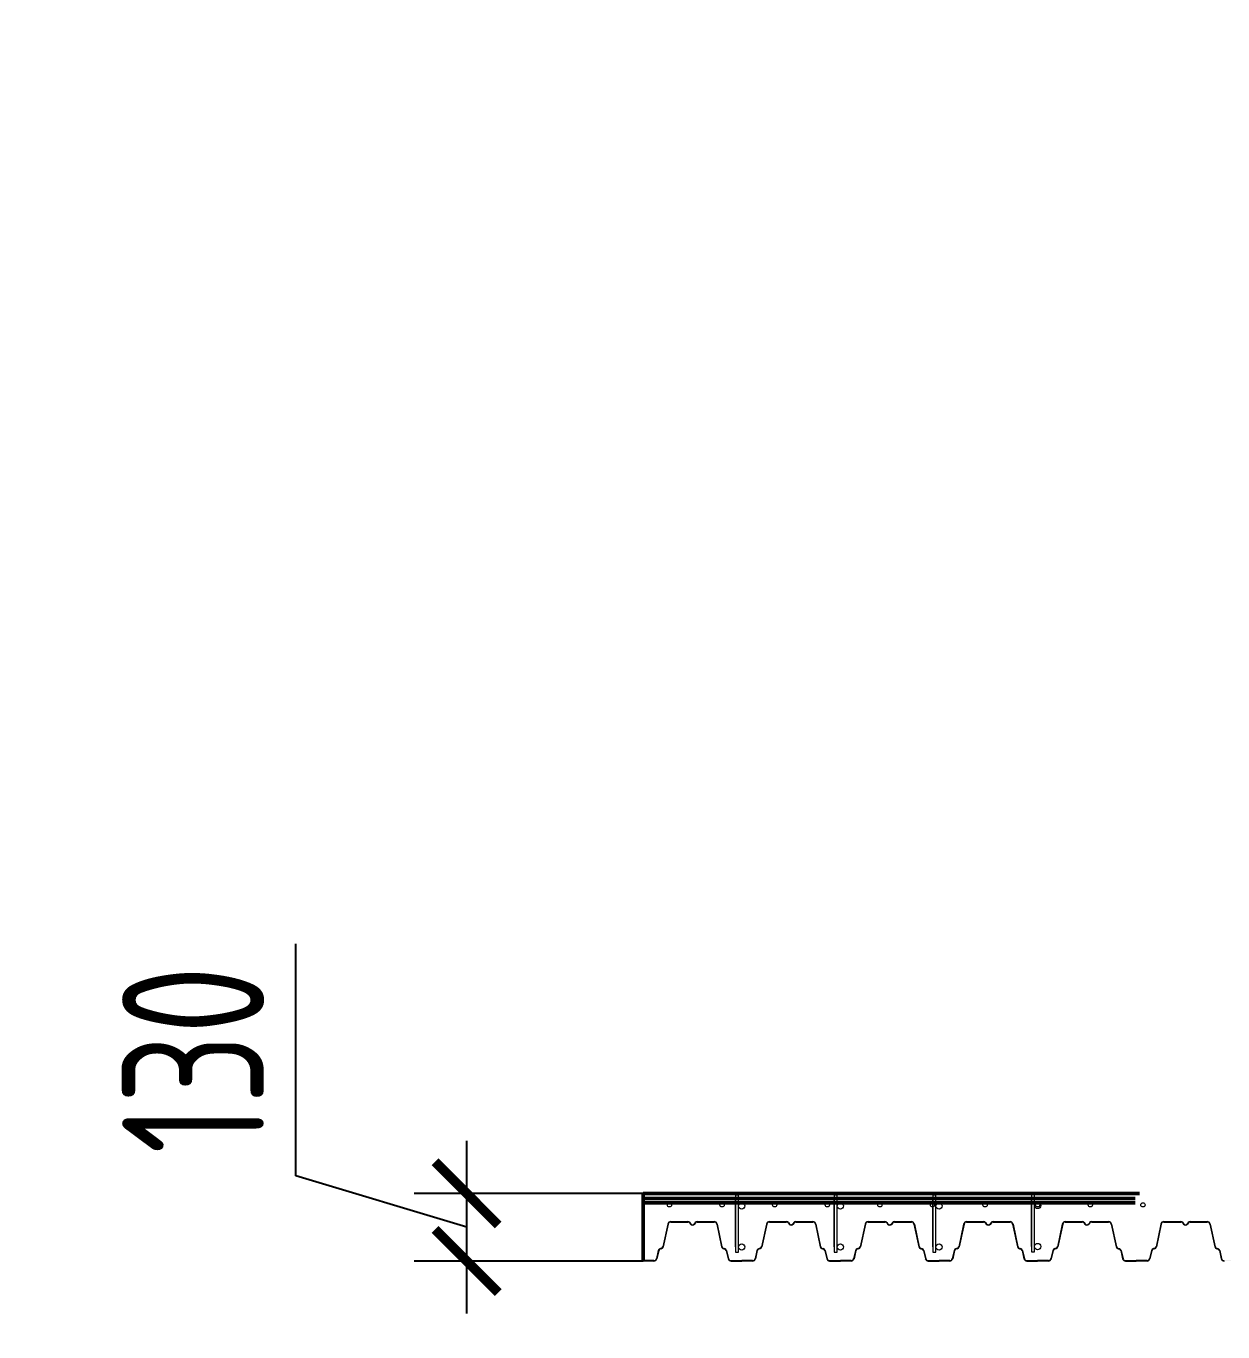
# Model space of a CAD drawing. Header units: millimetres. Extents: x -8417289 to 9420486, y 0 to 208205.
# Drawn here: x -227944 to -225669, y 104800 to 107282 of the extents above; entities that cross this region are included whole.
import ezdxf
from ezdxf import colors
from ezdxf.entities.mleader import LeaderData, LeaderLine
from ezdxf.math import Vec2, Vec3

# ---------------------------------------------------------------- set-up
doc = ezdxf.new("R2010")
doc.units = ezdxf.units.MM
doc.header["$MEASUREMENT"] = 0
doc.layers.get('0').update_dxf_attribs({"color": 250, "lineweight": 9})
doc.layers.add('_АР ТЕКСТ', color=250, linetype='Continuous', lineweight=25)
doc.layers.add('АР_Отметки', color=250, linetype='Continuous', lineweight=15)
doc.layers.add('Козырек', color=7, linetype='Continuous')
doc.styles.add('ISOCPEUR', font='isocpeur.TTF', dxfattribs={"width": 0.7})
doc.dimstyles.new('R_100', dxfattribs={"dimtxt": 270, "dimasz": 120, "dimexe": 100, "dimexo": 0, "dimgap": 60, "dimtad": 1, "dimdec": 0, "dimrnd": 5, "dimzin": 0, "dimdsep": 46, "dimtxsty": 'ISOCPEUR', "dimblk": 'ARCHTICK', "dimcen": 0, "dimdle": 100, "dimclrd": 256, "dimclre": 256, "dimclrt": 256, "dimadec": 0, "dimazin": 0, "dimtfac": 2, "dimtdec": 0, "dimtofl": 0, "dimtmove": 1, "dimatfit": 3, "dimfxl": 1, "dimtvp": 3, "dimtolj": 1, "dimtzin": 0, "dimarcsym": 0})

# ---------------------------------------------------------------- blocks, each defined once
blk = doc.blocks.new('_DotSmall')
at = {"color": 0, "linetype": 'ByBlock', "const_width": 0.5}
blk.add_lwpolyline([(-0.0625, 0, 1), (0.0625, 0, 1)], format="xyb", close=True, dxfattribs=at)
blk = doc.blocks.new('*U3330')
h = blk.add_hatch(color=256)
h.paths.add_polyline_path([(158.7, 20.1), (157.9, 19.8), (159.7, 12.2), (160.5, 12.4)])
h.paths.add_polyline_path([(158.7, 20.1), (158.7, 20.2), (157.9, 20), (157.9, 19.8)])
h.paths.add_polyline_path([(160.5, 12.4), (159.7, 12.2), (161.5, 4.4), (162.3, 4.6)])
h.paths.add_polyline_path([(162.3, 4.6), (161.5, 4.4, 0.343872), (167.1, 0), (167.1, 0.8, -0.343461)])
h.paths.add_polyline_path([(187.5, 0.8), (167.1, 0.8), (167.1, 0), (187.5, 0)])
h.paths.add_polyline_path([(38.4, 26.9), (37.6, 27.1, -0.318844), (34.2, 24), (33, 23.9, 0.318609), (28.8, 20.2), (29.6, 20, -0.318595), (33.1, 23.1), (34.3, 23.2, 0.318878)])
h.paths.add_polyline_path([(29.6, 20, -0.000514), (29.6, 20), (28.8, 20.2), (25.2, 4.6), (26, 4.4, 0.000368), (26, 4.4)])
h.paths.add_polyline_path([(26, 4.4), (25.2, 4.6, -0.343461), (20.4, 0.8), (20.4, 0, 0.343461)])
h.paths.add_polyline_path([(20.4, 0.8), (0, 0.8), (0, 0), (20.4, 0)])
h.paths.add_polyline_path([(90.5, 70.4), (88.6, 73, 0.239303), (84.7, 75), (84.7, 74.2, -0.239303), (88, 72.6), (89.9, 70, 0.239303), (93.7, 68, 0.239303), (97.6, 70), (99.5, 72.6, -0.239303), (102.7, 74.2), (102.7, 75, 0.239303), (98.9, 73), (97, 70.4, -0.239303), (93.7, 68.8, -0.239303)])
h.paths.add_polyline_path([(135, 75), (102.7, 75), (102.7, 74.2), (135, 74.2, -0.354586), (139.9, 70.2), (149.1, 26.9), (149.9, 27.1), (140.7, 70.4, 0.354586)])
h.paths.add_polyline_path([(154.5, 23.9), (153.3, 24, -0.318844), (149.9, 27.1), (149.1, 26.9, 0.318878), (153.2, 23.2), (154.4, 23.1, -0.318595), (157.9, 20), (158.7, 20.2, 0.318609)])
h.paths.add_polyline_path([(47.6, 70.2, -0.354586), (52.5, 74.2), (84.7, 74.2), (84.7, 75), (52.5, 75, 0.354586), (46.8, 70.4), (37.6, 27.1), (38.4, 26.9)])
h = blk.add_hatch(color=256)
h.paths.add_polyline_path([(346.2, 20.1), (345.4, 19.8), (347.2, 12.2), (348, 12.4)])
h.paths.add_polyline_path([(346.2, 20.1), (346.2, 20.2), (345.4, 20), (345.4, 19.8)])
h.paths.add_polyline_path([(348, 12.4), (347.2, 12.2), (349, 4.4), (349.8, 4.6)])
h.paths.add_polyline_path([(349.8, 4.6), (349, 4.4, 0.343872), (354.6, 0), (354.6, 0.8, -0.343461)])
h.paths.add_polyline_path([(375, 0.8), (354.6, 0.8), (354.6, 0), (375, 0)])
h.paths.add_polyline_path([(225.9, 26.9), (225.1, 27.1, -0.318844), (221.7, 24), (220.5, 23.9, 0.318609), (216.3, 20.2), (217.1, 20, -0.318595), (220.6, 23.1), (221.8, 23.2, 0.318878)])
h.paths.add_polyline_path([(217.1, 20, -0.000514), (217.1, 20), (216.3, 20.2), (212.7, 4.6), (213.5, 4.4, 0.000368), (213.5, 4.4)])
h.paths.add_polyline_path([(213.5, 4.4), (212.7, 4.6, -0.343461), (207.9, 0.8), (207.9, 0, 0.343461)])
h.paths.add_polyline_path([(207.9, 0.8), (187.5, 0.8), (187.5, 0), (207.9, 0)])
h.paths.add_polyline_path([(278, 70.4), (276.1, 73, 0.239303), (272.2, 75), (272.2, 74.2, -0.239303), (275.5, 72.6), (277.4, 70, 0.239303), (281.2, 68, 0.239303), (285.1, 70), (287, 72.6, -0.239303), (290.2, 74.2), (290.2, 75, 0.239303), (286.4, 73), (284.5, 70.4, -0.239303), (281.2, 68.8, -0.239303)])
h.paths.add_polyline_path([(322.5, 75), (290.2, 75), (290.2, 74.2), (322.5, 74.2, -0.354586), (327.4, 70.2), (336.6, 26.9), (337.4, 27.1), (328.2, 70.4, 0.354586)])
h.paths.add_polyline_path([(342, 23.9), (340.8, 24, -0.318844), (337.4, 27.1), (336.6, 26.9, 0.318878), (340.7, 23.2), (341.9, 23.1, -0.318595), (345.4, 20), (346.2, 20.2, 0.318609)])
h.paths.add_polyline_path([(235.1, 70.2, -0.354586), (240, 74.2), (272.2, 74.2), (272.2, 75), (240, 75, 0.354586), (234.3, 70.4), (225.1, 27.1), (225.9, 26.9)])
h = blk.add_hatch(color=256)
h.paths.add_polyline_path([(533.7, 20.1), (532.9, 19.8), (534.7, 12.2), (535.5, 12.4)])
h.paths.add_polyline_path([(533.7, 20.1), (533.7, 20.2), (532.9, 20), (532.9, 19.8)])
h.paths.add_polyline_path([(535.5, 12.4), (534.7, 12.2), (536.5, 4.4), (537.3, 4.6)])
h.paths.add_polyline_path([(537.3, 4.6), (536.5, 4.4, 0.343872), (542.1, 0), (542.1, 0.8, -0.343461)])
h.paths.add_polyline_path([(562.5, 0.8), (542.1, 0.8), (542.1, 0), (562.5, 0)])
h.paths.add_polyline_path([(413.4, 26.9), (412.6, 27.1, -0.318844), (409.2, 24), (408, 23.9, 0.318609), (403.8, 20.2), (404.6, 20, -0.318595), (408.1, 23.1), (409.3, 23.2, 0.318878)])
h.paths.add_polyline_path([(404.6, 20, -0.000514), (404.6, 20), (403.8, 20.2), (400.2, 4.6), (401, 4.4, 0.000368), (401, 4.4)])
h.paths.add_polyline_path([(401, 4.4), (400.2, 4.6, -0.343461), (395.4, 0.8), (395.4, 0, 0.343461)])
h.paths.add_polyline_path([(395.4, 0.8), (375, 0.8), (375, 0), (395.4, 0)])
h.paths.add_polyline_path([(465.5, 70.4), (463.6, 73, 0.239303), (459.7, 75), (459.7, 74.2, -0.239303), (463, 72.6), (464.9, 70, 0.239303), (468.7, 68, 0.239303), (472.6, 70), (474.5, 72.6, -0.239303), (477.7, 74.2), (477.7, 75, 0.239303), (473.9, 73), (472, 70.4, -0.239303), (468.7, 68.8, -0.239303)])
h.paths.add_polyline_path([(510, 75), (477.7, 75), (477.7, 74.2), (510, 74.2, -0.354586), (514.9, 70.2), (524.1, 26.9), (524.9, 27.1), (515.7, 70.4, 0.354586)])
h.paths.add_polyline_path([(529.5, 23.9), (528.3, 24, -0.318844), (524.9, 27.1), (524.1, 26.9, 0.318878), (528.2, 23.2), (529.4, 23.1, -0.318595), (532.9, 20), (533.7, 20.2, 0.318609)])
h.paths.add_polyline_path([(422.6, 70.2, -0.354586), (427.5, 74.2), (459.7, 74.2), (459.7, 75), (427.5, 75, 0.354586), (421.8, 70.4), (412.6, 27.1), (413.4, 26.9)])
h = blk.add_hatch(color=256)
h.paths.add_polyline_path([(721.2, 20.1), (720.4, 19.8), (722.2, 12.2), (723, 12.4)])
h.paths.add_polyline_path([(721.2, 20.1), (721.2, 20.2), (720.4, 20), (720.4, 19.8)])
h.paths.add_polyline_path([(723, 12.4), (722.2, 12.2), (724, 4.4), (724.8, 4.6)])
h.paths.add_polyline_path([(724.8, 4.6), (724, 4.4, 0.343872), (729.6, 0), (729.6, 0.8, -0.343461)])
h.paths.add_polyline_path([(750, 0.8), (729.6, 0.8), (729.6, 0), (750, 0)])
h.paths.add_polyline_path([(600.9, 26.9), (600.1, 27.1, -0.318844), (596.7, 24), (595.5, 23.9, 0.318609), (591.3, 20.2), (592.1, 20, -0.318595), (595.6, 23.1), (596.8, 23.2, 0.318878)])
h.paths.add_polyline_path([(592.1, 20, -0.000514), (592.1, 20), (591.3, 20.2), (587.7, 4.6), (588.5, 4.4, 0.000368), (588.5, 4.4)])
h.paths.add_polyline_path([(588.5, 4.4), (587.7, 4.6, -0.343461), (582.9, 0.8), (582.9, 0, 0.343461)])
h.paths.add_polyline_path([(582.9, 0.8), (562.5, 0.8), (562.5, 0), (582.9, 0)])
h.paths.add_polyline_path([(653, 70.4), (651.1, 73, 0.239303), (647.2, 75), (647.2, 74.2, -0.239303), (650.5, 72.6), (652.4, 70, 0.239303), (656.2, 68, 0.239303), (660.1, 70), (662, 72.6, -0.239303), (665.2, 74.2), (665.2, 75, 0.239303), (661.4, 73), (659.5, 70.4, -0.239303), (656.2, 68.8, -0.239303)])
h.paths.add_polyline_path([(697.5, 75), (665.2, 75), (665.2, 74.2), (697.5, 74.2, -0.354586), (702.4, 70.2), (711.6, 26.9), (712.4, 27.1), (703.2, 70.4, 0.354586)])
h.paths.add_polyline_path([(717, 23.9), (715.8, 24, -0.318844), (712.4, 27.1), (711.6, 26.9, 0.318878), (715.7, 23.2), (716.9, 23.1, -0.318595), (720.4, 20), (721.2, 20.2, 0.318609)])
h.paths.add_polyline_path([(610.1, 70.2, -0.354586), (615, 74.2), (647.2, 74.2), (647.2, 75), (615, 75, 0.354586), (609.3, 70.4), (600.1, 27.1), (600.9, 26.9)])
h = blk.add_hatch(color=256)
h.paths.add_polyline_path([(908.7, 20.1), (907.9, 19.8), (909.7, 12.2), (910.5, 12.4)])
h.paths.add_polyline_path([(908.7, 20.1), (908.7, 20.2), (907.9, 20), (907.9, 19.8)])
h.paths.add_polyline_path([(910.5, 12.4), (909.7, 12.2), (911.5, 4.4), (912.3, 4.6)])
h.paths.add_polyline_path([(912.3, 4.6), (911.5, 4.4, 0.343872), (917.1, 0), (917.1, 0.8, -0.343461)])
h.paths.add_polyline_path([(937.5, 0.8), (917.1, 0.8), (917.1, 0), (937.5, 0)])
h.paths.add_polyline_path([(788.4, 26.9), (787.6, 27.1, -0.318844), (784.2, 24), (783, 23.9, 0.318609), (778.8, 20.2), (779.6, 20, -0.318595), (783.1, 23.1), (784.3, 23.2, 0.318878)])
h.paths.add_polyline_path([(779.6, 20, -0.000514), (779.6, 20), (778.8, 20.2), (775.2, 4.6), (776, 4.4, 0.000368), (776, 4.4)])
h.paths.add_polyline_path([(776, 4.4), (775.2, 4.6, -0.343461), (770.4, 0.8), (770.4, 0, 0.343461)])
h.paths.add_polyline_path([(770.4, 0.8), (750, 0.8), (750, 0), (770.4, 0)])
h.paths.add_polyline_path([(840.5, 70.4), (838.6, 73, 0.239303), (834.7, 75), (834.7, 74.2, -0.239303), (838, 72.6), (839.9, 70, 0.239303), (843.7, 68, 0.239303), (847.6, 70), (849.5, 72.6, -0.239303), (852.7, 74.2), (852.7, 75, 0.239303), (848.9, 73), (847, 70.4, -0.239303), (843.7, 68.8, -0.239303)])
h.paths.add_polyline_path([(885, 75), (852.7, 75), (852.7, 74.2), (885, 74.2, -0.354586), (889.9, 70.2), (899.1, 26.9), (899.9, 27.1), (890.7, 70.4, 0.354586)])
h.paths.add_polyline_path([(904.5, 23.9), (903.3, 24, -0.318844), (899.9, 27.1), (899.1, 26.9, 0.318878), (903.2, 23.2), (904.4, 23.1, -0.318595), (907.9, 20), (908.7, 20.2, 0.318609)])
h.paths.add_polyline_path([(797.6, 70.2, -0.354586), (802.5, 74.2), (834.7, 74.2), (834.7, 75), (802.5, 75, 0.354586), (796.8, 70.4), (787.6, 27.1), (788.4, 26.9)])
h = blk.add_hatch(color=256)
h.paths.add_polyline_path([(1096.2, 20.1), (1095.4, 19.8), (1097.2, 12.2), (1098, 12.4)])
h.paths.add_polyline_path([(1096.2, 20.1), (1096.2, 20.2), (1095.4, 20), (1095.4, 19.8)])
h.paths.add_polyline_path([(1098, 12.4), (1097.2, 12.2), (1099, 4.4), (1099.8, 4.6)])
h.paths.add_polyline_path([(1099.8, 4.6), (1099, 4.4, 0.343872), (1104.6, 0), (1104.6, 0.8, -0.343461)])
h.paths.add_polyline_path([(1125, 0.8), (1104.6, 0.8), (1104.6, 0), (1125, 0)])
h.paths.add_polyline_path([(975.9, 26.9), (975.1, 27.1, -0.318844), (971.7, 24), (970.5, 23.9, 0.318609), (966.3, 20.2), (967.1, 20, -0.318595), (970.6, 23.1), (971.8, 23.2, 0.318878)])
h.paths.add_polyline_path([(967.1, 20, -0.000514), (967.1, 20), (966.3, 20.2), (962.7, 4.6), (963.5, 4.4, 0.000368), (963.5, 4.4)])
h.paths.add_polyline_path([(963.5, 4.4), (962.7, 4.6, -0.343461), (957.9, 0.8), (957.9, 0, 0.343461)])
h.paths.add_polyline_path([(957.9, 0.8), (937.5, 0.8), (937.5, 0), (957.9, 0)])
h.paths.add_polyline_path([(1028, 70.4), (1026.1, 73, 0.239303), (1022.2, 75), (1022.2, 74.2, -0.239303), (1025.5, 72.6), (1027.4, 70, 0.239303), (1031.2, 68, 0.239303), (1035.1, 70), (1037, 72.6, -0.239303), (1040.2, 74.2), (1040.2, 75, 0.239303), (1036.4, 73), (1034.5, 70.4, -0.239303), (1031.2, 68.8, -0.239303)])
h.paths.add_polyline_path([(1072.5, 75), (1040.2, 75), (1040.2, 74.2), (1072.5, 74.2, -0.354586), (1077.4, 70.2), (1086.6, 26.9), (1087.4, 27.1), (1078.2, 70.4, 0.354586)])
h.paths.add_polyline_path([(1092, 23.9), (1090.8, 24, -0.318844), (1087.4, 27.1), (1086.6, 26.9, 0.318878), (1090.7, 23.2), (1091.9, 23.1, -0.318595), (1095.4, 20), (1096.2, 20.2, 0.318609)])
h.paths.add_polyline_path([(985.1, 70.2, -0.354586), (990, 74.2), (1022.2, 74.2), (1022.2, 75), (990, 75, 0.354586), (984.3, 70.4), (975.1, 27.1), (975.9, 26.9)])
for p, q in [((52.5, 75), (84.7, 75)), ((84.7, 75), (84.7, 74.2)), ((102.7, 75), (135, 75)), ((102.7, 75), (102.7, 74.2)), ((240, 75), (272.2, 75)), ((272.2, 75), (272.2, 74.2)), ((290.2, 75), (322.5, 75)), ((290.2, 75), (290.2, 74.2)), ((427.5, 75), (459.7, 75)), ((459.7, 75), (459.7, 74.2)), ((477.7, 75), (510, 75)), ((477.7, 75), (477.7, 74.2)), ((615, 75), (647.2, 75)), ((647.2, 75), (647.2, 74.2)), ((665.2, 75), (697.5, 75)), ((665.2, 75), (665.2, 74.2)), ((802.5, 75), (834.7, 75)), ((834.7, 75), (834.7, 74.2)), ((852.7, 75), (885, 75)), ((852.7, 75), (852.7, 74.2)), ((990, 75), (1022.2, 75)), ((1022.2, 75), (1022.2, 74.2)), ((1040.2, 75), (1072.5, 75)), ((1040.2, 75), (1040.2, 74.2)), ((46.8, 70.4), (37.6, 27.1)), ((47.6, 70.2), (38.4, 26.9)), ((52.5, 74.2), (84.7, 74.2)), ((88, 72.6), (89.9, 70)), ((88.6, 73), (90.5, 70.4)), ((98.9, 73), (97, 70.4)), ((99.5, 72.6), (97.6, 70)), ((102.7, 74.2), (135, 74.2)), ((139.9, 70.2), (149.1, 26.9)), ((140.7, 70.4), (149.9, 27.1)), ((234.3, 70.4), (225.1, 27.1)), ((235.1, 70.2), (225.9, 26.9)), ((240, 74.2), (272.2, 74.2)), ((275.5, 72.6), (277.4, 70)), ((276.1, 73), (278, 70.4)), ((286.4, 73), (284.5, 70.4)), ((287, 72.6), (285.1, 70)), ((290.2, 74.2), (322.5, 74.2)), ((327.4, 70.2), (336.6, 26.9)), ((328.2, 70.4), (337.4, 27.1)), ((421.8, 70.4), (412.6, 27.1)), ((422.6, 70.2), (413.4, 26.9)), ((427.5, 74.2), (459.7, 74.2)), ((463, 72.6), (464.9, 70)), ((463.6, 73), (465.5, 70.4)), ((473.9, 73), (472, 70.4)), ((474.5, 72.6), (472.6, 70)), ((477.7, 74.2), (510, 74.2)), ((514.9, 70.2), (524.1, 26.9)), ((515.7, 70.4), (524.9, 27.1)), ((609.3, 70.4), (600.1, 27.1)), ((610.1, 70.2), (600.9, 26.9)), ((615, 74.2), (647.2, 74.2)), ((650.5, 72.6), (652.4, 70)), ((651.1, 73), (653, 70.4)), ((661.4, 73), (659.5, 70.4)), ((662, 72.6), (660.1, 70)), ((665.2, 74.2), (697.5, 74.2)), ((702.4, 70.2), (711.6, 26.9)), ((703.2, 70.4), (712.4, 27.1)), ((796.8, 70.4), (787.6, 27.1)), ((797.6, 70.2), (788.4, 26.9)), ((802.5, 74.2), (834.7, 74.2)), ((838, 72.6), (839.9, 70)), ((838.6, 73), (840.5, 70.4)), ((848.9, 73), (847, 70.4)), ((849.5, 72.6), (847.6, 70)), ((852.7, 74.2), (885, 74.2)), ((889.9, 70.2), (899.1, 26.9)), ((890.7, 70.4), (899.9, 27.1)), ((984.3, 70.4), (975.1, 27.1)), ((985.1, 70.2), (975.9, 26.9)), ((990, 74.2), (1022.2, 74.2)), ((1025.5, 72.6), (1027.4, 70)), ((1026.1, 73), (1028, 70.4)), ((1036.4, 73), (1034.5, 70.4)), ((1037, 72.6), (1035.1, 70)), ((1040.2, 74.2), (1072.5, 74.2)), ((1077.4, 70.2), (1086.6, 26.9)), ((1078.2, 70.4), (1087.4, 27.1)), ((38.4, 26.9), (37.6, 27.1)), ((149.1, 26.9), (149.9, 27.1)), ((225.9, 26.9), (225.1, 27.1)), ((336.6, 26.9), (337.4, 27.1)), ((413.4, 26.9), (412.6, 27.1)), ((524.1, 26.9), (524.9, 27.1)), ((600.9, 26.9), (600.1, 27.1)), ((711.6, 26.9), (712.4, 27.1)), ((788.4, 26.9), (787.6, 27.1)), ((899.1, 26.9), (899.9, 27.1)), ((975.9, 26.9), (975.1, 27.1)), ((1086.6, 26.9), (1087.4, 27.1)), ((0, 0.8), (0, 0)), ((20.4, 0.8), (0, 0.8)), ((20.4, 0), (0, 0)), ((20.4, 0), (20.4, 0.8)), ((28.8, 20.2), (25.2, 4.6)), ((25.2, 4.6), (26, 4.4)), ((29.6, 20), (26, 4.4)), ((29.6, 20), (28.8, 20.2)), ((34.2, 24), (33, 23.9)), ((34.3, 23.2), (33.1, 23.1)), ((153.2, 23.2), (154.4, 23.1)), ((153.3, 24), (154.5, 23.9)), ((157.9, 20), (158.7, 20.2)), ((157.9, 20), (161.5, 4.4)), ((158.7, 20.2), (162.3, 4.6)), ((161.5, 4.4), (162.3, 4.6)), ((167.1, 0.8), (187.5, 0.8)), ((167.1, 0), (167.1, 0.8)), ((167.1, 0), (187.5, 0)), ((187.5, 0.8), (187.5, 0)), ((187.5, 0.8), (187.5, 0)), ((207.9, 0.8), (187.5, 0.8)), ((207.9, 0), (187.5, 0)), ((207.9, 0), (207.9, 0.8)), ((216.3, 20.2), (212.7, 4.6)), ((212.7, 4.6), (213.5, 4.4)), ((217.1, 20), (213.5, 4.4)), ((217.1, 20), (216.3, 20.2)), ((221.7, 24), (220.5, 23.9)), ((221.8, 23.2), (220.6, 23.1)), ((340.7, 23.2), (341.9, 23.1)), ((340.8, 24), (342, 23.9)), ((345.4, 20), (346.2, 20.2)), ((345.4, 20), (349, 4.4)), ((346.2, 20.2), (349.8, 4.6)), ((349, 4.4), (349.8, 4.6)), ((354.6, 0.8), (375, 0.8)), ((354.6, 0), (354.6, 0.8)), ((354.6, 0), (375, 0)), ((375, 0.8), (375, 0)), ((375, 0.8), (375, 0)), ((395.4, 0.8), (375, 0.8)), ((395.4, 0), (375, 0)), ((395.4, 0), (395.4, 0.8)), ((403.8, 20.2), (400.2, 4.6)), ((400.2, 4.6), (401, 4.4)), ((404.6, 20), (401, 4.4)), ((404.6, 20), (403.8, 20.2)), ((409.2, 24), (408, 23.9)), ((409.3, 23.2), (408.1, 23.1)), ((528.2, 23.2), (529.4, 23.1)), ((528.3, 24), (529.5, 23.9)), ((532.9, 20), (533.7, 20.2)), ((532.9, 20), (536.5, 4.4)), ((533.7, 20.2), (537.3, 4.6)), ((536.5, 4.4), (537.3, 4.6)), ((542.1, 0.8), (562.5, 0.8)), ((542.1, 0), (542.1, 0.8)), ((542.1, 0), (562.5, 0)), ((562.5, 0.8), (562.5, 0)), ((562.5, 0.8), (562.5, 0)), ((582.9, 0.8), (562.5, 0.8)), ((582.9, 0), (562.5, 0)), ((582.9, 0), (582.9, 0.8)), ((591.3, 20.2), (587.7, 4.6)), ((587.7, 4.6), (588.5, 4.4)), ((592.1, 20), (588.5, 4.4)), ((592.1, 20), (591.3, 20.2)), ((596.7, 24), (595.5, 23.9)), ((596.8, 23.2), (595.6, 23.1)), ((715.7, 23.2), (716.9, 23.1)), ((715.8, 24), (717, 23.9)), ((720.4, 20), (721.2, 20.2)), ((720.4, 20), (724, 4.4)), ((721.2, 20.2), (724.8, 4.6)), ((724, 4.4), (724.8, 4.6)), ((729.6, 0.8), (750, 0.8)), ((729.6, 0), (729.6, 0.8)), ((729.6, 0), (750, 0)), ((750, 0.8), (750, 0)), ((750, 0.8), (750, 0)), ((770.4, 0.8), (750, 0.8)), ((770.4, 0), (750, 0)), ((770.4, 0), (770.4, 0.8)), ((778.8, 20.2), (775.2, 4.6)), ((775.2, 4.6), (776, 4.4)), ((779.6, 20), (776, 4.4)), ((779.6, 20), (778.8, 20.2)), ((784.2, 24), (783, 23.9)), ((784.3, 23.2), (783.1, 23.1)), ((903.2, 23.2), (904.4, 23.1)), ((903.3, 24), (904.5, 23.9)), ((907.9, 20), (908.7, 20.2)), ((907.9, 20), (911.5, 4.4)), ((908.7, 20.2), (912.3, 4.6)), ((911.5, 4.4), (912.3, 4.6)), ((917.1, 0.8), (937.5, 0.8)), ((917.1, 0), (917.1, 0.8)), ((917.1, 0), (937.5, 0)), ((937.5, 0.8), (937.5, 0)), ((937.5, 0.8), (937.5, 0)), ((957.9, 0.8), (937.5, 0.8)), ((957.9, 0), (937.5, 0)), ((957.9, 0), (957.9, 0.8)), ((966.3, 20.2), (962.7, 4.6)), ((962.7, 4.6), (963.5, 4.4)), ((967.1, 20), (963.5, 4.4)), ((967.1, 20), (966.3, 20.2)), ((971.7, 24), (970.5, 23.9)), ((971.8, 23.2), (970.6, 23.1)), ((1090.7, 23.2), (1091.9, 23.1)), ((1090.8, 24), (1092, 23.9)), ((1095.4, 20), (1096.2, 20.2)), ((1095.4, 20), (1099, 4.4)), ((1096.2, 20.2), (1099.8, 4.6)), ((1099, 4.4), (1099.8, 4.6))]:
    blk.add_line(p, q)
for centre, radius, start, end in [((52.5, 69.2), 5.8, 90, 168.0953), ((84.7, 70.2), 4.8, 36.1682, 90), ((102.7, 70.2), 4.8, 90, 143.8318), ((135, 69.2), 5.8, 11.9047, 90), ((240, 69.2), 5.8, 90, 168.0953), ((272.2, 70.2), 4.8, 36.1682, 90), ((290.2, 70.2), 4.8, 90, 143.8318), ((322.5, 69.2), 5.8, 11.9047, 90), ((427.5, 69.2), 5.8, 90, 168.0953), ((459.7, 70.2), 4.8, 36.1682, 90), ((477.7, 70.2), 4.8, 90, 143.8318), ((510, 69.2), 5.8, 11.9047, 90), ((615, 69.2), 5.8, 90, 168.0953), ((647.2, 70.2), 4.8, 36.1682, 90), ((665.2, 70.2), 4.8, 90, 143.8318), ((697.5, 69.2), 5.8, 11.9047, 90), ((802.5, 69.2), 5.8, 90, 168.0953), ((834.7, 70.2), 4.8, 36.1682, 90), ((852.7, 70.2), 4.8, 90, 143.8318), ((885, 69.2), 5.8, 11.9047, 90), ((990, 69.2), 5.8, 90, 168.0953), ((1022.2, 70.2), 4.8, 36.1682, 90), ((1040.2, 70.2), 4.8, 90, 143.8318), ((1072.5, 69.2), 5.8, 11.9047, 90), ((52.5, 69.2), 5, 90, 168.0953), ((84.7, 70.2), 4, 36.1682, 90), ((93.7, 72.8), 4.8, 216.1682, 270), ((93.7, 72.8), 4, 216.1682, 270), ((93.7, 72.8), 4, 270, 323.8318), ((93.7, 72.8), 4.8, 270, 323.8318), ((102.7, 70.2), 4, 90, 143.8318), ((135, 69.2), 5, 11.9047, 90), ((240, 69.2), 5, 90, 168.0953), ((272.2, 70.2), 4, 36.1682, 90), ((281.2, 72.8), 4.8, 216.1682, 270), ((281.2, 72.8), 4, 216.1682, 270), ((281.2, 72.8), 4, 270, 323.8318), ((281.2, 72.8), 4.8, 270, 323.8318), ((290.2, 70.2), 4, 90, 143.8318), ((322.5, 69.2), 5, 11.9047, 90), ((427.5, 69.2), 5, 90, 168.0953), ((459.7, 70.2), 4, 36.1682, 90), ((468.7, 72.8), 4.8, 216.1682, 270), ((468.7, 72.8), 4, 216.1682, 270), ((468.7, 72.8), 4, 270, 323.8318), ((468.7, 72.8), 4.8, 270, 323.8318), ((477.7, 70.2), 4, 90, 143.8318), ((510, 69.2), 5, 11.9047, 90), ((615, 69.2), 5, 90, 168.0953), ((647.2, 70.2), 4, 36.1682, 90), ((656.2, 72.8), 4.8, 216.1682, 270), ((656.2, 72.8), 4, 216.1682, 270), ((656.2, 72.8), 4, 270, 323.8318), ((656.2, 72.8), 4.8, 270, 323.8318), ((665.2, 70.2), 4, 90, 143.8318), ((697.5, 69.2), 5, 11.9047, 90), ((802.5, 69.2), 5, 90, 168.0953), ((834.7, 70.2), 4, 36.1682, 90), ((843.7, 72.8), 4.8, 216.1682, 270), ((843.7, 72.8), 4, 216.1682, 270), ((843.7, 72.8), 4, 270, 323.8318), ((843.7, 72.8), 4.8, 270, 323.8318), ((852.7, 70.2), 4, 90, 143.8318), ((885, 69.2), 5, 11.9047, 90), ((990, 69.2), 5, 90, 168.0953), ((1022.2, 70.2), 4, 36.1682, 90), ((1031.2, 72.8), 4.8, 216.1682, 270), ((1031.2, 72.8), 4, 216.1682, 270), ((1031.2, 72.8), 4, 270, 323.8318), ((1031.2, 72.8), 4.8, 270, 323.8318), ((1040.2, 70.2), 4, 90, 143.8318), ((1072.5, 69.2), 5, 11.9047, 90), ((33.7, 28), 4, 276.2626, 347.001), ((33.7, 28), 4.8, 276.2557, 347.001), ((153.8, 28), 4.8, 192.999, 263.7443), ((153.8, 28), 4, 192.999, 263.7374), ((221.2, 28), 4, 276.2626, 347.001), ((221.2, 28), 4.8, 276.2557, 347.001), ((341.3, 28), 4.8, 192.999, 263.7443), ((341.3, 28), 4, 192.999, 263.7374), ((408.7, 28), 4, 276.2626, 347.001), ((408.7, 28), 4.8, 276.2557, 347.001), ((528.8, 28), 4.8, 192.999, 263.7443), ((528.8, 28), 4, 192.999, 263.7374), ((596.2, 28), 4, 276.2626, 347.001), ((596.2, 28), 4.8, 276.2557, 347.001), ((716.3, 28), 4.8, 192.999, 263.7443), ((716.3, 28), 4, 192.999, 263.7374), ((783.7, 28), 4, 276.2626, 347.001), ((783.7, 28), 4.8, 276.2557, 347.001), ((903.8, 28), 4.8, 192.999, 263.7443), ((903.8, 28), 4, 192.999, 263.7374), ((971.2, 28), 4, 276.2626, 347.001), ((971.2, 28), 4.8, 276.2557, 347.001), ((1091.3, 28), 4.8, 192.999, 263.7443), ((1091.3, 28), 4, 192.999, 263.7374), ((20.4, 5.8), 5, 270, 345.8224), ((20.4, 5.8), 5.8, 270, 345.9067), ((33.5, 19.1), 4.8, 96.2626, 166.9519), ((33.5, 19.1), 4, 96.2557, 166.9421), ((154, 19.1), 4, 13.0579, 83.7443), ((154, 19.1), 4.8, 13.0481, 83.7374), ((167.1, 5.8), 5.8, 194.0933, 270), ((167.1, 5.8), 5, 194.1776, 270), ((207.9, 5.8), 5, 270, 345.8224), ((207.9, 5.8), 5.8, 270, 345.9067), ((221, 19.1), 4.8, 96.2626, 166.9519), ((221, 19.1), 4, 96.2557, 166.9421), ((341.5, 19.1), 4, 13.0579, 83.7443), ((341.5, 19.1), 4.8, 13.0481, 83.7374), ((354.6, 5.8), 5.8, 194.0933, 270), ((354.6, 5.8), 5, 194.1776, 270), ((395.4, 5.8), 5, 270, 345.8224), ((395.4, 5.8), 5.8, 270, 345.9067), ((408.5, 19.1), 4.8, 96.2626, 166.9519), ((408.5, 19.1), 4, 96.2557, 166.9421), ((529, 19.1), 4, 13.0579, 83.7443), ((529, 19.1), 4.8, 13.0481, 83.7374), ((542.1, 5.8), 5.8, 194.0933, 270), ((542.1, 5.8), 5, 194.1776, 270), ((582.9, 5.8), 5, 270, 345.8224), ((582.9, 5.8), 5.8, 270, 345.9067), ((596, 19.1), 4.8, 96.2626, 166.9519), ((596, 19.1), 4, 96.2557, 166.9421), ((716.5, 19.1), 4, 13.0579, 83.7443), ((716.5, 19.1), 4.8, 13.0481, 83.7374), ((729.6, 5.8), 5.8, 194.0933, 270), ((729.6, 5.8), 5, 194.1776, 270), ((770.4, 5.8), 5, 270, 345.8224), ((770.4, 5.8), 5.8, 270, 345.9067), ((783.5, 19.1), 4.8, 96.2626, 166.9519), ((783.5, 19.1), 4, 96.2557, 166.9421), ((904, 19.1), 4, 13.0579, 83.7443), ((904, 19.1), 4.8, 13.0481, 83.7374), ((917.1, 5.8), 5.8, 194.0933, 270), ((917.1, 5.8), 5, 194.1776, 270), ((957.9, 5.8), 5, 270, 345.8224), ((957.9, 5.8), 5.8, 270, 345.9067), ((971, 19.1), 4.8, 96.2626, 166.9519), ((971, 19.1), 4, 96.2557, 166.9421), ((1091.5, 19.1), 4, 13.0579, 83.7443), ((1091.5, 19.1), 4.8, 13.0481, 83.7374), ((1104.6, 5.8), 5.8, 194.0933, 270), ((1104.6, 5.8), 5, 194.1776, 270)]:
    blk.add_arc(centre, radius, start, end)
blk = doc.blocks.new('_ArchTick')
at = {"color": 0, "linetype": 'ByBlock', "const_width": 0.15}
blk.add_lwpolyline([(-0.5, -0.5), (0.5, 0.5)], dxfattribs=at)
blk = doc.blocks.new('*D3341')
at = {"layer": 'Козырек', "lineweight": -2, "ltscale": 500, "transparency": 16777216}
for p, q in [((-227431.3, 105096.2), (-227431.3, 105537.5)), ((-227106.3, 104834.4), (-227106.3, 105163)), ((-227106.3, 104998.7), (-227431.3, 105096.2)), ((-226770.9, 105063), (-227206.3, 105063)), ((-226770.9, 104934.4), (-227206.3, 104934.4))]:
    blk.add_line(p, q, dxfattribs=at)
at = {"layer": 'Козырек', "lineweight": -2, "ltscale": 500, "transparency": 16777216, "xscale": 120, "yscale": 120, "zscale": 120}
for p, rotation in [((-227106.3, 105063), 90), ((-227106.3, 104934.4), 270)]:
    blk.add_blockref('_ArchTick', p, dxfattribs=dict(at, rotation=rotation))
at = {"layer": 'Козырек', "lineweight": 50, "ltscale": 500, "transparency": 16777216, "insert": (-227626.3, 105316.9), "char_height": 270, "attachment_point": 5, "rotation": 90, "style": 'ISOCPEUR'}
blk.add_mtext('\\A1;130', dxfattribs=at)

msp = doc.modelspace()

# ---------------------------------------------------------------- linework, layer by layer
at = {"layer": 'Козырек', "color": 6, "lineweight": 50, "ltscale": 500}
for p, q in [((-226770.9, 104934.5), (-226770.9, 105063)), ((-226770.9, 105063), (-225827.1, 105063))]:
    msp.add_line(p, q, dxfattribs=at)
at = {"layer": 'Козырек', "color": 3, "lineweight": 50, "ltscale": 500}
for p, q in [((-225835.2, 105053.2), (-226770.9, 105053.2)), ((-225835.2, 105045.2), (-226770.9, 105045.2))]:
    msp.add_line(p, q, dxfattribs=at)
at = {"layer": 'Козырек', "color": 6, "lineweight": 13, "ltscale": 500}
for p, q in [((-226595.4, 104961.2), (-226595.4, 105049.2)), ((-226589.4, 104961.2), (-226589.4, 105049.2)), ((-226407.9, 104961.2), (-226407.9, 105049.2)), ((-226401.9, 104961.2), (-226401.9, 105049.2)), ((-226220.4, 104961.2), (-226220.4, 105049.2)), ((-226214.4, 104961.2), (-226214.4, 105049.2)), ((-226032.9, 104962), (-226032.9, 105050)), ((-226026.9, 104962), (-226026.9, 105050))]:
    msp.add_line(p, q, dxfattribs=at)
for points in [[(-226595.4, 104951.2), (-226589.4, 104951.2), (-226589.4, 105059.7), (-226595.4, 105059.7)], [(-226407.9, 104951.2), (-226401.9, 104951.2), (-226401.9, 105059.7), (-226407.9, 105059.7)], [(-226220.4, 104951.2), (-226214.4, 104951.2), (-226214.4, 105059.7), (-226220.4, 105059.7)], [(-226032.9, 104952), (-226026.9, 104952), (-226026.9, 105060.5), (-226032.9, 105060.5)]]:
    msp.add_lwpolyline(points, close=True, dxfattribs=at)
for centre, radius in [((-226720.8, 105041.2), 4), ((-226620.8, 105041.2), 4), ((-226583.4, 105039.2), 6), ((-226520.8, 105041.2), 4), ((-226420.8, 105041.2), 4), ((-226395.9, 105039.2), 6), ((-226320.8, 105041.2), 4), ((-226220.8, 105041.2), 4), ((-226208.4, 105039.2), 6), ((-226120.8, 105041.2), 4), ((-226020.9, 105040), 6), ((-226020.8, 105041.2), 4), ((-225920.8, 105041.2), 4), ((-225820.8, 105041.2), 4), ((-226583.4, 104961.2), 6), ((-226395.9, 104961.2), 6), ((-226208.4, 104961.2), 6), ((-226020.9, 104962), 6)]:
    msp.add_circle(centre, radius, dxfattribs=at)

# ---------------------------------------------------------------- block references
msp.add_blockref('*U3330', (-226770.9, 104934.4))

# ---------------------------------------------------------------- dimensions: what is measured, and where the dimension line sits
at = {"layer": 'Козырек', "color": 5, "lineweight": 50, "ltscale": 500}
dim = msp.add_linear_dim(base=(-227106.3, 105063), p1=(-226770.9, 104934.4), p2=(-226770.9, 105063), angle=90, dimstyle='R_100', override={"dimpost": '\\X'}, dxfattribs=at)
dim.commit()
dim.dimension.update_dxf_attribs({"geometry": '*D3341', "text_midpoint": (-227626.3, 105156.2)})

# ---------------------------------------------------------------- leaders
at = {"layer": '_АР ТЕКСТ'}
ml = msp.add_multileader_mtext('Standard', dxfattribs=at)
ml.set_content('{\\W0.8;-2,550}', color=256, style='ISOCPEUR')
ml.set_leader_properties(color=256, linetype='Continuous', lineweight=-1)
ml.set_arrow_properties(name='DOTSMALL')
ml.build(insert=Vec2(0, 0))
ml.multileader.update_dxf_attribs({"has_text_frame": 1, "text_left_attachment_type": 4, "text_right_attachment_type": 4, "dogleg_length": 100, "arrow_head_size": 180})
ctx = ml.context
ctx.base_point, ctx.char_height, ctx.arrow_head_size, ctx.landing_gap_size, ctx.plane_origin = Vec3(-302775.8, 123943.3, -2), 250, 180, 50, Vec3(-302295.5, 121699.2, -2)
ctx.left_attachment, ctx.right_attachment = 4, 4
notes = []
notes.append((ctx, [(0, (0, 0, 0), (0, 0), (1, 0), 1, [])]))
ctx.mtext.insert, ctx.mtext.width, ctx.mtext.defined_height, ctx.mtext.line_spacing_style, ctx.mtext.flow_direction = Vec3(-302725.8, 124276.6, -2), 801.086, 330.7, 2, 5
ml = msp.add_multileader_mtext('Standard', dxfattribs=at)
ml.set_content('{\\W0.8;-2,550}', color=256, style='ISOCPEUR')
ml.set_leader_properties(color=256, linetype='Continuous', lineweight=-1)
ml.set_arrow_properties(name='DOTSMALL')
ml.build(insert=Vec2(0, 0))
ml.multileader.update_dxf_attribs({"has_text_frame": 1, "text_left_attachment_type": 4, "text_right_attachment_type": 4, "dogleg_length": 100, "arrow_head_size": 180})
ctx = ml.context
ctx.base_point, ctx.char_height, ctx.arrow_head_size, ctx.landing_gap_size, ctx.plane_origin = Vec3(-314736, 120073.3, -2), 250, 180, 50, Vec3(-314255.7, 117829.3, -2)
ctx.left_attachment, ctx.right_attachment = 4, 4
notes.append((ctx, [(0, (0, 0, 0), (0, 0), (1, 0), 1, [])]))
ctx.mtext.insert, ctx.mtext.width, ctx.mtext.defined_height, ctx.mtext.line_spacing_style, ctx.mtext.flow_direction = Vec3(-314686, 120406.6, -2), 801.086, 330.7, 2, 5
at = {"layer": 'АР_Отметки'}
ml = msp.add_multileader_mtext('Standard', dxfattribs=at)
ml.set_content('{\\W0.8;-2,250}', color=256, style='ISOCPEUR')
ml.set_leader_properties(color=256, linetype='Continuous', lineweight=-1)
ml.set_arrow_properties(name='DOTSMALL')
ml.build(insert=Vec2(0, 0))
ml.multileader.update_dxf_attribs({"has_text_frame": 1, "text_left_attachment_type": 4, "text_right_attachment_type": 4, "dogleg_length": 100, "arrow_head_size": 180})
ctx = ml.context
ctx.base_point, ctx.char_height, ctx.arrow_head_size, ctx.landing_gap_size, ctx.plane_origin = Vec3(-297233.6, 128352.9), 250, 180, 50, Vec3(-296855.5, 126878.8)
ctx.left_attachment, ctx.right_attachment = 4, 4
notes.append((ctx, [(0, (0, 0, 0), (0, 0), (1, 0), 1, [])]))
ctx.mtext.insert, ctx.mtext.width, ctx.mtext.defined_height, ctx.mtext.line_spacing_style, ctx.mtext.flow_direction = Vec3(-297183.6, 128686.2), 769.989, 343.9, 2, 5
ml = msp.add_multileader_mtext('Standard', dxfattribs=at)
ml.set_content('{\\W0.8;-2,250}', color=256, style='ISOCPEUR')
ml.set_leader_properties(color=256, linetype='Continuous', lineweight=-1)
ml.set_arrow_properties(name='DOTSMALL')
ml.build(insert=Vec2(0, 0))
ml.multileader.update_dxf_attribs({"has_text_frame": 1, "text_left_attachment_type": 4, "text_right_attachment_type": 4, "dogleg_length": 100, "arrow_head_size": 180})
ctx = ml.context
ctx.base_point, ctx.char_height, ctx.arrow_head_size, ctx.landing_gap_size, ctx.plane_origin = Vec3(-298305.8, 120267, 0), 250, 180, 50, Vec3(-302964.3, 116414.7, 0)
ctx.left_attachment, ctx.right_attachment = 4, 4
notes.append((ctx, [(0, (0, 0, 0), (0, 0), (1, 0), 1, [])]))
ctx.mtext.insert, ctx.mtext.width, ctx.mtext.defined_height, ctx.mtext.line_spacing_style, ctx.mtext.flow_direction = Vec3(-298255.8, 120600.4, 0), 769.989, 343.9, 2, 5
ml = msp.add_multileader_mtext('Standard', dxfattribs=at)
ml.set_content('{\\W0.8;-2,250}', color=256, style='ISOCPEUR')
ml.set_leader_properties(color=256, linetype='Continuous', lineweight=-1)
ml.set_arrow_properties(name='DOTSMALL')
ml.build(insert=Vec2(0, 0))
ml.multileader.update_dxf_attribs({"has_text_frame": 1, "text_left_attachment_type": 4, "text_right_attachment_type": 4, "dogleg_length": 100, "arrow_head_size": 180})
ctx = ml.context
ctx.base_point, ctx.char_height, ctx.arrow_head_size, ctx.landing_gap_size, ctx.plane_origin = Vec3(-336127.5, 116985.9, 0), 250, 180, 50, Vec3(-337174, 115928.8, 0)
ctx.left_attachment, ctx.right_attachment = 4, 4
notes.append((ctx, [(0, (0, 0, 0), (0, 0), (1, 0), 1, [])]))
ctx.mtext.insert, ctx.mtext.width, ctx.mtext.defined_height, ctx.mtext.line_spacing_style, ctx.mtext.flow_direction = Vec3(-336077.5, 117319.2, 0), 769.989, 343.9, 2, 5
ml = msp.add_multileader_mtext('Standard', dxfattribs=at)
ml.set_content('{\\W0.8;-2,650}', color=256, style='ISOCPEUR')
ml.set_leader_properties(color=256, linetype='Continuous', lineweight=-1)
ml.set_arrow_properties(name='DOTSMALL')
ml.build(insert=Vec2(0, 0))
ml.multileader.update_dxf_attribs({"has_text_frame": 1, "text_left_attachment_type": 4, "text_right_attachment_type": 4, "dogleg_length": 100, "arrow_head_size": 180})
ctx = ml.context
ctx.base_point, ctx.char_height, ctx.arrow_head_size, ctx.landing_gap_size, ctx.plane_origin = Vec3(-302139.5, 114233.7), 250, 180, 50, Vec3(-302336.3, 112502.9)
ctx.left_attachment, ctx.right_attachment = 4, 4
notes.append((ctx, [(0, (0, 0, 0), (0, 0), (1, 0), 1, [])]))
ctx.mtext.insert, ctx.mtext.width, ctx.mtext.defined_height, ctx.mtext.line_spacing_style, ctx.mtext.flow_direction = Vec3(-302089.5, 114567), 881.186, 431, 2, 5
for ctx, leaders in notes:
    for number, flags, end, landing, length, lines in leaders:
        leader = LeaderData()
        leader.index, (leader.has_last_leader_line, leader.has_dogleg_vector, leader.attachment_direction) = number, flags
        leader.last_leader_point, leader.dogleg_vector, leader.dogleg_length = Vec3(end), Vec3(landing), length
        for number, points, colour, breaks in lines:
            line = LeaderLine()
            line.index, line.vertices, line.color, line.breaks = number, Vec3.list(points), colors.encode_raw_color(colour), breaks
            leader.lines.append(line)
        ctx.leaders.append(leader)

doc.saveas('drawing.dxf')
